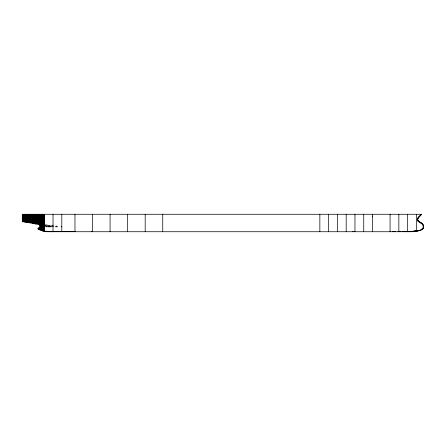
<?xml version="1.0" encoding="UTF-8"?>
<svg xmlns="http://www.w3.org/2000/svg" width="446" height="446" viewBox="0 0 446 446"><rect width="100%" height="100%" fill="white"/><g stroke="black" fill="none" stroke-linecap="round" stroke-linejoin="round"><path stroke-width="0.67" d="M372.516 216.399L372.516 216.109M420.204 222.203L421.665 223.212A6.645 6.645 0 0 1 422.329 223.808A5.597 5.597 0 0 1 422.83 224.405L423.616 226.077L423.577 227.683M39.588 229.723L38.01 229.099L38.01 228.151L39.7 227.276A2.291 2.291 0 0 0 40.034 226.574C40.608 224.226 37.497 224.132 35.931 223.959A19.195 19.195 0 0 1 34.716 223.764L27.312 222.442A24.524 24.524 0 0 1 26.47 222.309L22.3 221.701L22.3 214.27L421.459 214.27L420.087 215.875M419.625 216.355L418.197 218.027A5.43 5.43 0 0 0 417.93 218.445A3.15 3.15 0 0 0 417.657 219.036A1.583 1.583 0 0 0 417.579 219.638A1.438 1.438 0 0 0 417.779 220.229A2.754 2.754 0 0 0 418.27 220.826L419.915 222.019L418.972 222.019M423.137 228.53C420.913 230.777 417.35 231.212 414.351 230.961M416.949 231.123L419.05 230.654A18.632 18.632 0 0 0 420.032 230.365L420.126 230.331A12.533 12.533 0 0 0 420.595 230.164A10.353 10.353 0 0 0 421.509 229.768A6.043 6.043 0 0 0 422.485 229.177A3.557 3.557 0 0 0 423.103 228.575A2.721 2.721 0 0 0 423.65 227.382A2.977 2.977 0 0 0 423.7 226.791A3.401 3.401 0 0 0 423.639 226.194A3.964 3.964 0 0 0 423.471 225.598A4.633 4.633 0 0 0 423.204 225.001A5.19 5.19 0 0 0 422.853 224.438L418.917 221.355A6.356 6.356 0 0 1 418.264 220.831C416.224 218.445 420.093 216.382 421.269 214.537A5.207 5.207 0 0 0 421.464 214.27M417.133 231.089L407.627 231.73L407.627 214.27M416.904 231.134L416.72 231.167A33.272 33.272 0 0 1 410.61 231.736L47.248 231.73A11.457 11.457 0 0 1 45.648 231.58L43.976 231.284A14.517 14.517 0 0 1 42.426 230.872L40.809 230.281A9.829 9.829 0 0 1 39.583 229.729L44.243 229.768M407.627 231.73L416.408 230.799M22.3 214.866L44.243 214.866M420.383 214.866L421.102 214.866M22.3 215.463L44.243 215.463M419.898 215.463L420.472 215.463M22.3 216.059L44.243 216.059M419.418 216.059L419.909 216.059M22.3 216.656L44.243 216.656M418.582 216.656L419.346 216.656M22.3 217.252L44.243 217.252M418.158 217.252L418.811 217.252M22.3 217.849L44.243 217.849M417.646 217.849L418.331 217.849M22.3 218.445L44.243 218.445M417.289 218.445L417.935 218.445M22.3 219.042L44.243 219.042M417.233 219.042L417.662 219.042M22.3 219.638L44.243 219.638M417.211 219.638L417.584 219.638M22.3 220.235L44.243 220.235M417.244 220.235L417.779 220.235M22.3 220.826L44.243 220.826M417.467 220.826L418.27 220.826M22.3 221.422L44.243 221.422M417.941 221.422L419.011 221.422M24.987 222.019L44.243 222.019M28.628 222.615L44.243 222.615M419.803 222.615L421.03 222.615M32.307 223.212L44.243 223.212M420.795 223.212L421.665 223.212M34.95 223.808L44.243 223.808M421.66 223.808L422.329 223.808M38.663 224.405L44.243 224.405M422.139 224.405L422.83 224.405M39.566 225.001L47.315 225.001M422.518 225.001L423.204 225.001M40.062 225.598L46.105 225.598M47.744 225.598L50.091 225.598M51.87 225.598L53.024 225.598M423.014 225.598L423.471 225.598M40.101 226.194L53.581 226.194M56.229 226.194L57.266 226.194M422.986 226.194L423.639 226.194M39.962 226.791L44.243 226.791M46.105 226.791L46.635 226.791M47.744 226.791L51.284 226.791M55.181 226.791L57.261 226.791M61.174 226.791L61.799 226.791M423.338 226.791L423.7 226.791M39.566 227.382L44.243 227.382M422.981 227.382L423.65 227.382M38.847 227.978L44.243 227.978M422.97 227.978L423.46 227.978M38.01 228.575L44.243 228.575M422.122 228.575L423.098 228.575M38.484 229.172L44.243 229.172M421.699 229.172L422.485 229.172M420.795 229.768L421.509 229.768M41.026 230.365L44.243 230.365M417.668 230.365L420.032 230.365M42.716 230.961L44.583 230.961M45.459 231.558L74.967 231.558M91.397 231.558L92.523 231.558M352.702 231.558L353.26 231.558M392.43 231.558L395.758 231.558M397.938 231.558L400.926 231.558M402.052 231.558L414.066 231.558M53.024 214.27L53.024 231.73L44.243 231.34L44.243 214.27M44.243 231.073L53.024 231.73M420.795 214.755L420.795 215.072M420.795 222.587L420.795 222.9M416.408 214.27L416.408 231.218M398.852 214.27L398.852 231.714M390.072 214.27L390.072 231.719M372.516 214.27L372.516 231.719M363.741 214.27L363.741 231.719M354.96 214.27L354.96 231.708M346.185 214.27L346.185 231.708M337.405 214.27L337.405 231.697M328.63 214.27L328.63 231.686M319.849 214.27L319.849 231.647M162.745 214.27L162.745 231.686M145.19 214.27L145.19 231.703M127.634 214.27L127.634 231.708M110.078 214.27L110.078 231.714M92.523 214.27L92.523 231.725M74.967 214.27L74.967 231.73M61.799 214.27L61.799 231.73M39.856 214.27L39.856 225.13M39.856 227.025L39.856 229.863M35.468 214.27L35.468 223.87"/></g></svg>
